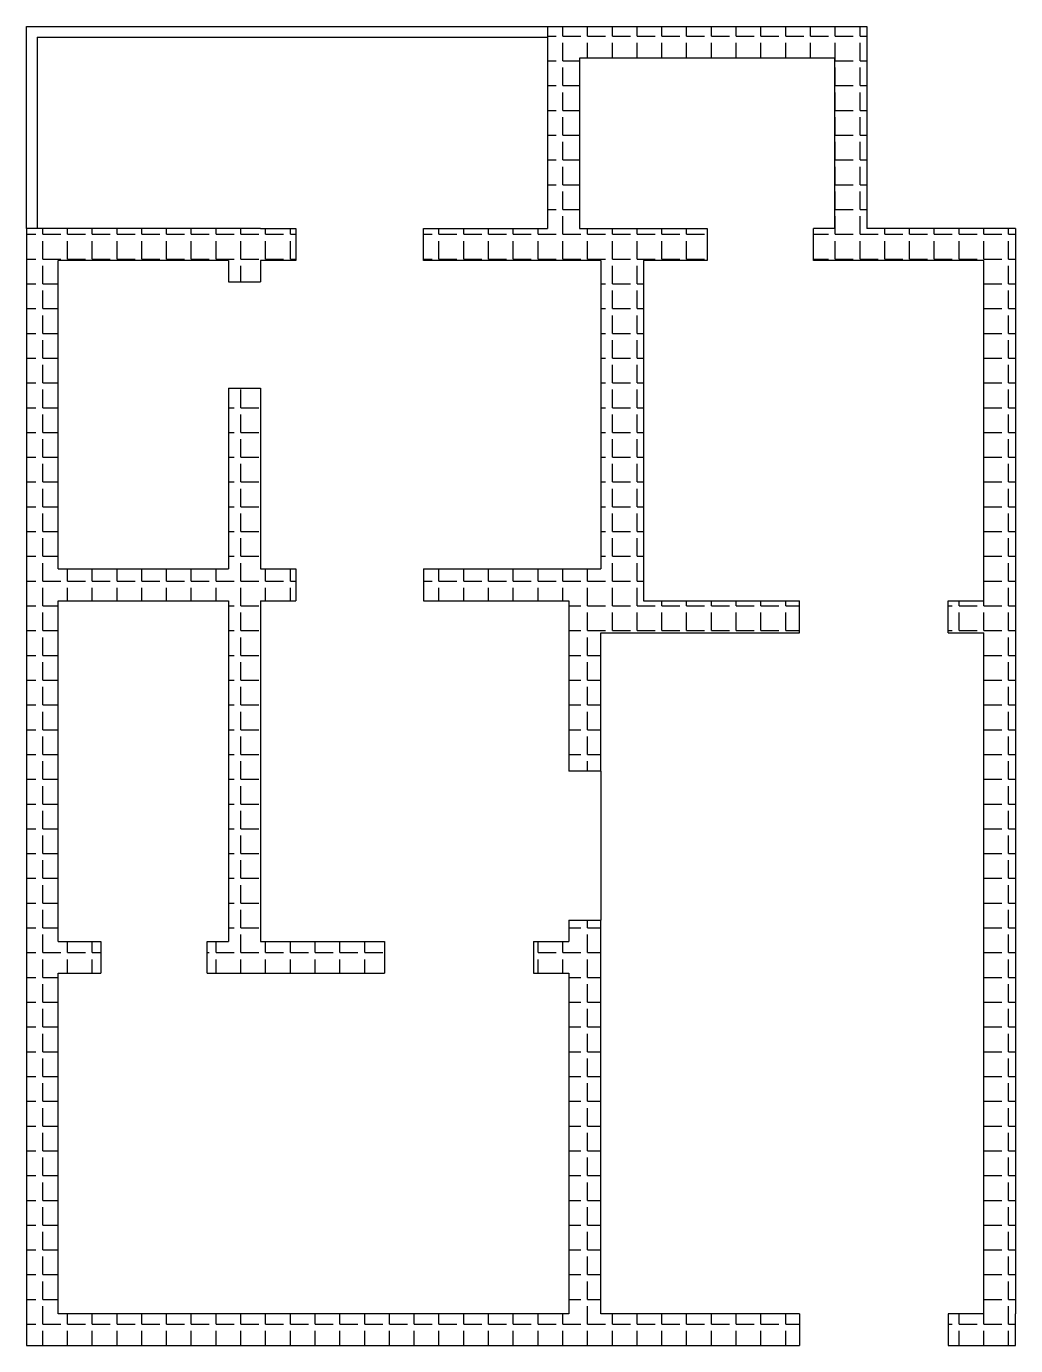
# Model space of a CAD drawing. Header units: inches. Extents: x 4298 to 4577, y 685 to 1057.
import ezdxf

# ---------------------------------------------------------------- set-up
doc = ezdxf.new("R2010")
doc.units = ezdxf.units.IN
for name, color, linetype in [('balcony', 80, 'Continuous'), ('wall', 7, 'Continuous'), ('wall hatch', 10, 'Continuous')]:
    doc.layers.add(name, color=color, linetype=linetype)

msp = doc.modelspace()

# ---------------------------------------------------------------- hatches: boundary and pattern name
at = {"layer": 'wall hatch'}
h = msp.add_hatch(dxfattribs=at)
h.set_pattern_fill('ANGLE', color=256)
h.set_pattern_definition([(0, (0, 0), (0, 6.985), [5.08, -1.905]), (90, (0, 0), (-6.985, 4e-16), [5.08, -1.905])])
h.paths.add_polyline_path([(4307.16, 991.48), (4355.16, 991.48), (4355.16, 985.48), (4364.16, 985.48), (4364.16, 991.48), (4374.16, 991.48), (4374.16, 1000.48), (4364.16, 1000.48), (4298.16, 1000.48), (4298.16, 685.48), (4516.16, 685.48), (4516.16, 694.48), (4460.16, 694.48), (4460.16, 805.48), (4451.16, 805.48), (4451.16, 799.48), (4441.16, 799.48), (4441.16, 790.48), (4451.16, 790.48), (4451.16, 694.48), (4307.16, 694.48), (4307.16, 790.48), (4319.16, 790.48), (4319.16, 799.48), (4307.16, 799.48), (4307.16, 895.48), (4355.16, 895.48), (4355.16, 799.48), (4349.16, 799.48), (4349.16, 790.48), (4399.16, 790.48), (4399.16, 799.48), (4364.16, 799.48), (4364.16, 895.48), (4374.16, 895.48), (4374.16, 904.48), (4364.16, 904.48), (4364.16, 955.48), (4355.16, 955.48), (4355.16, 904.48), (4307.16, 904.48)])
h.paths.add_polyline_path([(4472.16, 991.48), (4490.16, 991.48), (4490.16, 1000.48), (4454.16, 1000.48), (4454.16, 1048.48), (4526.16, 1048.48), (4526.16, 1000.48), (4520.16, 1000.48), (4520.16, 991.48), (4568.16, 991.48), (4568.16, 895.48), (4558.16, 895.48), (4558.16, 886.48), (4568.16, 886.48), (4568.16, 694.48), (4558.16, 694.48), (4558.16, 685.48), (4577.16, 685.48), (4577.16, 694.48), (4577.16, 1000.48), (4535.16, 1000.48), (4535.16, 1057.48), (4445.16, 1057.48), (4445.16, 1000.48), (4410.16, 1000.48), (4410.16, 991.48), (4460.16, 991.48), (4460.16, 904.48), (4410.16, 904.48), (4410.16, 895.48), (4451.16, 895.48), (4451.16, 847.48), (4460.16, 847.48), (4460.16, 886.48), (4516.16, 886.48), (4516.16, 895.48), (4472.16, 895.48)])

# ---------------------------------------------------------------- linework, layer by layer
msp.add_line((4349.16, 790.48), (4349.16, 799.48))
at = {"layer": 'balcony'}
for p, q in [((4298.16, 1057.48), (4445.16, 1057.48)), ((4298.16, 1000.48), (4298.16, 1057.48)), ((4301.16, 1054.48), (4445.16, 1054.48)), ((4301.16, 1054.48), (4301.16, 1000.48))]:
    msp.add_line(p, q, dxfattribs=at)
at = {"layer": 'wall'}
for p, q in [((4445.16, 1057.48), (4445.16, 1000.48)), ((4445.16, 1057.48), (4535.16, 1057.48)), ((4535.16, 1057.48), (4535.16, 1000.48)), ((4526.16, 1048.48), (4454.16, 1048.48)), ((4454.16, 1048.48), (4454.16, 1000.48)), ((4526.16, 1000.48), (4526.16, 1048.48)), ((4364.16, 1000.48), (4298.16, 1000.48)), ((4298.16, 1000.48), (4298.16, 685.48)), ((4364.16, 1000.48), (4374.16, 1000.48)), ((4374.16, 1000.48), (4374.16, 991.48)), ((4410.16, 991.48), (4410.16, 1000.48)), ((4410.16, 1000.48), (4445.16, 1000.48)), ((4454.16, 1000.48), (4490.16, 1000.48)), ((4490.16, 1000.48), (4490.16, 991.48)), ((4526.16, 1000.48), (4520.16, 1000.48)), ((4520.16, 991.48), (4520.16, 1000.48)), ((4577.16, 1000.48), (4535.16, 1000.48)), ((4577.16, 1000.48), (4577.16, 694.48)), ((4307.16, 904.48), (4307.16, 991.48)), ((4355.16, 991.48), (4307.16, 991.48)), ((4355.16, 991.48), (4355.16, 985.48)), ((4364.16, 991.48), (4364.16, 985.48)), ((4374.16, 991.48), (4364.16, 991.48)), ((4460.16, 991.48), (4410.16, 991.48)), ((4460.16, 991.48), (4460.16, 904.48)), ((4472.16, 991.48), (4472.16, 895.48)), ((4490.16, 991.48), (4472.16, 991.48)), ((4568.16, 991.48), (4520.16, 991.48)), ((4568.16, 895.48), (4568.16, 991.48)), ((4355.16, 985.48), (4364.16, 985.48)), ((4355.16, 955.48), (4364.16, 955.48)), ((4355.16, 955.48), (4355.16, 904.48)), ((4364.16, 955.48), (4364.16, 904.48)), ((4307.16, 904.48), (4355.16, 904.48)), ((4364.16, 904.48), (4374.16, 904.48)), ((4374.16, 904.48), (4374.16, 895.48)), ((4410.16, 904.48), (4410.16, 895.48)), ((4410.16, 904.48), (4460.16, 904.48)), ((4307.16, 799.48), (4307.16, 895.48)), ((4307.16, 895.48), (4355.16, 895.48)), ((4355.16, 895.48), (4355.16, 799.48)), ((4364.16, 895.48), (4364.16, 799.48)), ((4364.16, 895.48), (4374.16, 895.48)), ((4410.16, 895.48), (4451.16, 895.48)), ((4451.16, 895.48), (4451.16, 847.48)), ((4472.16, 895.48), (4516.16, 895.48)), ((4516.16, 886.48), (4516.16, 895.48)), ((4558.16, 895.48), (4568.16, 895.48)), ((4558.16, 886.48), (4558.16, 895.48)), ((4460.16, 886.48), (4516.16, 886.48)), ((4460.16, 847.48), (4460.16, 886.48)), ((4558.16, 886.48), (4568.16, 886.48)), ((4568.16, 694.48), (4568.16, 886.48)), ((4460.16, 847.48), (4451.16, 847.48)), ((4460.16, 847.48), (4460.16, 805.48)), ((4451.16, 805.48), (4451.16, 799.48)), ((4451.16, 805.48), (4460.16, 805.48)), ((4460.16, 694.48), (4460.16, 805.48)), ((4307.16, 799.48), (4319.16, 799.48)), ((4319.16, 799.48), (4319.16, 790.48)), ((4349.16, 799.48), (4355.16, 799.48)), ((4364.16, 799.48), (4399.16, 799.48)), ((4399.16, 799.48), (4399.16, 790.48)), ((4441.16, 799.48), (4451.16, 799.48)), ((4441.16, 799.48), (4441.16, 790.48)), ((4307.16, 694.48), (4307.16, 790.48)), ((4307.16, 790.48), (4319.16, 790.48)), ((4349.16, 790.48), (4399.16, 790.48)), ((4441.16, 790.48), (4451.16, 790.48)), ((4451.16, 790.48), (4451.16, 694.48)), ((4451.16, 694.48), (4307.16, 694.48)), ((4516.16, 694.48), (4460.16, 694.48)), ((4516.16, 694.48), (4516.16, 685.48)), ((4568.16, 694.48), (4558.16, 694.48)), ((4558.16, 694.48), (4558.16, 685.48)), ((4577.16, 685.48), (4577.16, 694.48)), ((4298.16, 685.48), (4516.16, 685.48)), ((4558.16, 685.48), (4577.16, 685.48))]:
    msp.add_line(p, q, dxfattribs=at)

doc.saveas('drawing.dxf')
